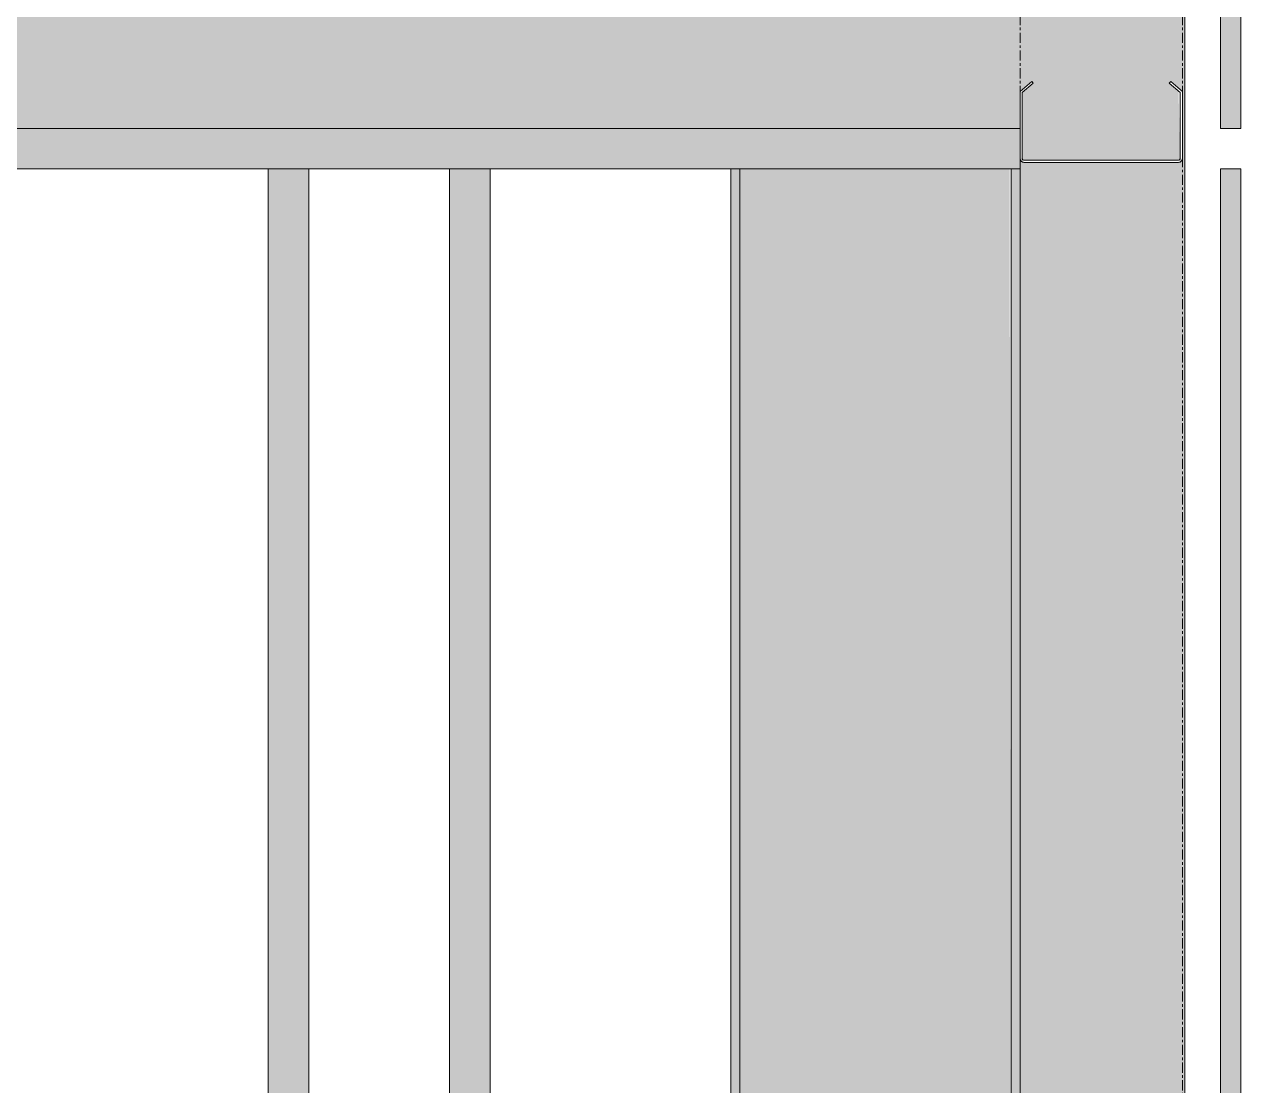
# Model space of a CAD drawing. Header units: inches. Extents: x -23227 to -2744, y -314 to 853.
# Drawn here: x -12066.1 to -12006.2, y 50.8 to 103.1 of the extents above; entities that cross this region are included whole.
import ezdxf

# ---------------------------------------------------------------- set-up
doc = ezdxf.new("R2010")
doc.units = ezdxf.units.IN
doc.header["$MEASUREMENT"] = 0
doc.linetypes.add('Grid Line 1_2_', pattern=[0.875, 0.5, -0.125, 0.125, -0.125])
for name, color, linetype, lineweight in [('A-GLAZ-CURT', 52, 'Continuous', 9), ('A-GLAZ-CWMG', 51, 'Continuous', 9), ('I-WALL', 2, 'Continuous', 9), ('S-BEAM', 12, 'Continuous', 9), ('S-COLS', 52, 'Continuous', 9), ('S-GRID', 1, 'Continuous', 9)]:
    doc.layers.add(name, color=color, linetype=linetype, lineweight=lineweight)

# ---------------------------------------------------------------- blocks, each defined once
blk = doc.blocks.new('W-Wide Flange-Column - B2_D-1169473-Section 5')
at = {"layer": 'S-COLS'}
for points in [[(22773.486, 2), (22773.486, 96), (22773.053, 96), (22773.053, 2)], [(22774.005, 2), (22774.178, 2), (22774.178, 96), (22773.486, 96), (22773.525, 2), (22774.003, 2)], [(22786.178, 2), (22786.178, 96), (22774.178, 96), (22774.178, 2)], [(22786.521, 2), (22786.869, 2), (22786.793, 96), (22786.178, 96), (22786.178, 2), (22786.323, 2)], [(22787.303, 2), (22787.303, 96), (22786.869, 96), (22786.869, 2)]]:
    blk.add_hatch(color=256, dxfattribs=at).paths.add_polyline_path(points, flags=0)
for p, q in [((22773.053, 96), (22773.053, 2)), ((22773.486, 96), (22773.486, 2)), ((22786.869, 96), (22786.869, 2))]:
    blk.add_line(p, q, dxfattribs=at)
blk = doc.blocks.new('Girt_C - 8_D-1253506-Section 5')
at = {"layer": 'S-BEAM'}
h = blk.add_hatch(dxfattribs=at)
h.set_pattern_fill('FP_24', color=256, style=0, pattern_type=2)
h.set_pattern_definition([(45, (22063.858, 65.275), (-19.007, 19.007), []), (45, (22063.858, 94.075), (-19.007, 19.007), [])])
h.paths.add_polyline_path([(22795.115, 96.32), (22795.115, 96.43), (22787.49, 96.43), (22787.49, 96.32)], flags=0)
h.paths.add_polyline_path([(22787.412, 96.504), (22787.412, 99.769), (22787.949, 100.22), (22787.878, 100.303), (22787.303, 99.82), (22787.303, 96.508)], flags=0)
h.paths.add_polyline_path([(22795.193, 96.505), (22795.303, 96.508), (22795.303, 99.82), (22794.728, 100.302), (22794.658, 100.219), (22795.193, 99.769)], flags=0)
at = {"layer": 'S-BEAM', "lineweight": 15}
for p, q in [((22787.878, 100.303), (22787.303, 99.82)), ((22787.412, 99.769), (22787.949, 100.22)), ((22787.949, 100.22), (22787.878, 100.303)), ((22794.728, 100.302), (22794.658, 100.219)), ((22794.658, 100.219), (22795.193, 99.769)), ((22795.303, 99.82), (22794.728, 100.302)), ((22787.303, 99.82), (22787.303, 96.508)), ((22787.412, 96.504), (22787.412, 99.769)), ((22795.193, 99.769), (22795.193, 96.505)), ((22795.303, 96.508), (22795.303, 99.82)), ((22795.115, 96.43), (22787.49, 96.43)), ((22787.49, 96.32), (22795.115, 96.32))]:
    blk.add_line(p, q, dxfattribs=at)
for centre, radius, start, end in [((22787.49, 96.508), 0.187, 180, 270), ((22787.49, 96.508), 0.0782, 183.04236, 270), ((22795.115, 96.508), 0.188, 270, 0), ((22795.115, 96.508), 0.0782, 270, 357.87728)]:
    blk.add_arc(centre, radius, start, end, dxfattribs=at)
blk = doc.blocks.new('System Panel - Exterior Glazing-827454-Section 5')
at = {"layer": 'A-GLAZ-CURT', "transparency": 33554649}
blk.add_hatch(color=256, dxfattribs=at).paths.add_polyline_path([(22797.178, 2), (22798.178, 2), (22798.178, 96), (22797.178, 96), (22797.178, 76.485)], flags=0)
at = {"layer": 'A-GLAZ-CURT'}
for p, q in [((22798.178, 96), (22797.178, 96)), ((22797.178, 96), (22797.178, 2)), ((22797.178, 96), (22798.178, 96)), ((22797.178, 96), (22797.178, 2)), ((22798.178, 2), (22798.178, 96)), ((22798.178, 2), (22798.178, 96)), ((22797.178, 2), (22798.178, 2)), ((22797.178, 2), (22798.178, 2))]:
    blk.add_line(p, q, dxfattribs=at)
blk = doc.blocks.new('System Panel - Exterior Glazing-1142349-Section 5')
at = {"layer": 'A-GLAZ-CURT', "transparency": 33554649}
blk.add_hatch(color=256, dxfattribs=at).paths.add_polyline_path([(22798.178, 98), (22798.178, 143.5), (22797.178, 143.5), (22797.178, 98)], flags=0)
at = {"layer": 'A-GLAZ-CURT'}
for p, q in [((22798.178, 143.5), (22797.178, 143.5)), ((22797.178, 143.5), (22797.178, 98)), ((22797.178, 143.5), (22798.178, 143.5)), ((22797.178, 143.5), (22797.178, 98)), ((22798.178, 98), (22798.178, 143.5)), ((22798.178, 98), (22798.178, 143.5)), ((22797.178, 98), (22798.178, 98)), ((22797.178, 98), (22798.178, 98))]:
    blk.add_line(p, q, dxfattribs=at)
blk = doc.blocks.new('Rectangular Mullion - Exterior 2_ x 4_5_-1115231-Section 5')
at = {"layer": 'A-GLAZ-CWMG'}
blk.add_hatch(color=256, dxfattribs=at).paths.add_polyline_path([(22761.178, 2), (22761.178, 96), (22759.178, 96), (22759.178, 2)], flags=0)
for p, q in [((22759.178, 96), (22759.178, 2)), ((22761.178, 2), (22761.178, 96))]:
    blk.add_line(p, q, dxfattribs=at)
blk = doc.blocks.new('Rectangular Mullion - Exterior 2_ x 4_5_-1142584-Section 5')
at = {"layer": 'A-GLAZ-CWMG'}
blk.add_hatch(color=256, dxfattribs=at).paths.add_polyline_path([(22751.24, 96), (22787.303, 96.016), (22787.303, 98), (22751.24, 98)], flags=0)
blk.add_line((22787.303, 96), (22751.24, 96), dxfattribs=at)
blk = doc.blocks.new('Rectangular Mullion - Exterior 2_ x 4_5_-1142585-Section 5')
at = {"layer": 'A-GLAZ-CWMG'}
blk.add_hatch(color=256, dxfattribs=at).paths.add_polyline_path([(22715.053, 96), (22751.24, 96), (22751.24, 98), (22715.053, 98)], flags=0)
blk.add_line((22751.24, 96), (22715.053, 96), dxfattribs=at)
blk = doc.blocks.new('Rectangular Mullion - Exterior 2_ x 4_5_-827470-Section 5')
at = {"layer": 'A-GLAZ-CWMG'}
blk.add_hatch(color=256, dxfattribs=at).paths.add_polyline_path([(22752.24, 2), (22752.24, 96), (22750.24, 96), (22750.24, 2)], flags=0)
for p, q in [((22750.24, 96), (22752.24, 96)), ((22750.24, 96), (22750.24, 2)), ((22752.24, 96), (22752.24, 2)), ((22752.24, 2), (22750.24, 2))]:
    blk.add_line(p, q, dxfattribs=at)

msp = doc.modelspace()

# ---------------------------------------------------------------- hatches: boundary and pattern name
at = {"layer": 'I-WALL', "lineweight": 5}
h = msp.add_hatch(color=256, dxfattribs=at)
h.paths.add_polyline_path([(-12017.05612, 0), (-12008.93112, 0), (-12008.93112, 144.23763), (-12009.05612, 144.18034), (-12009.05612, 142.625), (-12009.1655, 142.62213), (-12009.1655, 144.2474), (-12016.94675, 144.55208), (-12016.94675, 142.6209), (-12017.05612, 142.625), (-12017.05612, 144.57617), (-12021.84597, 144.77575), (-12021.93862, 144.55208), (-12021.8643, 133.92267), (-12021.78485, 133.73085), (-12021.41362, 133.57708), (-12020.05112, 133.57708), (-12020.05112, 133.22708), (-12024.06112, 133.22708), (-12024.06112, 133.57708), (-12022.69862, 133.57708), (-12022.29708, 133.80403), (-12022.17362, 134.10208), (-12022.17362, 144.55208), (-12022.32739, 144.79581), (-12116.43112, 148.7168), (-12116.43112, 98), (-12017.05612, 98), (-12017.05612, 99.82031), (-12016.4805, 100.30332), (-12016.41019, 100.21953), (-12016.94675, 99.76931), (-12016.94675, 96.50372), (-12017.05612, 96.50372), (-12017.05612, 76.48536)], flags=0)
h.paths.add_polyline_path([(-12009.24359, 96.32031), (-12016.86862, 96.32031), (-12016.86868, 96.42969), (-12009.24359, 96.42969)], flags=0)
h.paths.add_polyline_path([(-12009.1655, 96.50494), (-12009.24359, 99.83484), (-12009.70096, 100.21862), (-12009.63065, 100.3024), (-12009.05612, 99.76931), (-12009.05612, 96.50781)], flags=0)
h.paths.add_polyline_path([(-12009.24744, 142.4375), (-12016.86862, 142.4375), (-12016.86868, 142.54688), (-12009.24361, 142.45929), (-12009.24362, 142.4375)], flags=0)

# ---------------------------------------------------------------- linework, layer by layer
at = {"layer": 'I-WALL'}
for p, q in [((-12008.93112, 2), (-12008.93112, 143.5)), ((-12116.43112, 98), (-12017.05612, 98)), ((-12017.05612, 96.50781), (-12017.05612, 0))]:
    msp.add_line(p, q, dxfattribs=at)
at = {"layer": 'S-GRID', "linetype": 'Grid Line 1_2_'}
for p, q in [((-12017.05612, -273.16081), (-12017.05612, 738.65708)), ((-12017.05612, -273.16081), (-12017.05612, 738.65708)), ((-12009.05612, -273.16081), (-12009.05612, 738.65708)), ((-12009.05612, -273.16081), (-12009.05612, 738.65708))]:
    msp.add_line(p, q, dxfattribs=at)

# ---------------------------------------------------------------- block references
at = {"layer": 'A-GLAZ-CURT'}
for name in ['System Panel - Exterior Glazing-1142349-Section 5', 'System Panel - Exterior Glazing-827454-Section 5']:
    msp.add_blockref(name, (-34804.35893, 0), dxfattribs=at)
at = {"layer": 'A-GLAZ-CWMG'}
for name in ['Rectangular Mullion - Exterior 2_ x 4_5_-1142585-Section 5', 'Rectangular Mullion - Exterior 2_ x 4_5_-1142584-Section 5', 'Rectangular Mullion - Exterior 2_ x 4_5_-827470-Section 5', 'Rectangular Mullion - Exterior 2_ x 4_5_-1115231-Section 5']:
    msp.add_blockref(name, (-34804.35893, 0), dxfattribs=at)
at = {"layer": 'S-BEAM'}
msp.add_blockref('Girt_C - 8_D-1253506-Section 5', (-34804.35893, 0), dxfattribs=at)
at = {"layer": 'S-COLS'}
msp.add_blockref('W-Wide Flange-Column - B2_D-1169473-Section 5', (-34804.35893, 0), dxfattribs=at)

doc.saveas('drawing.dxf')
